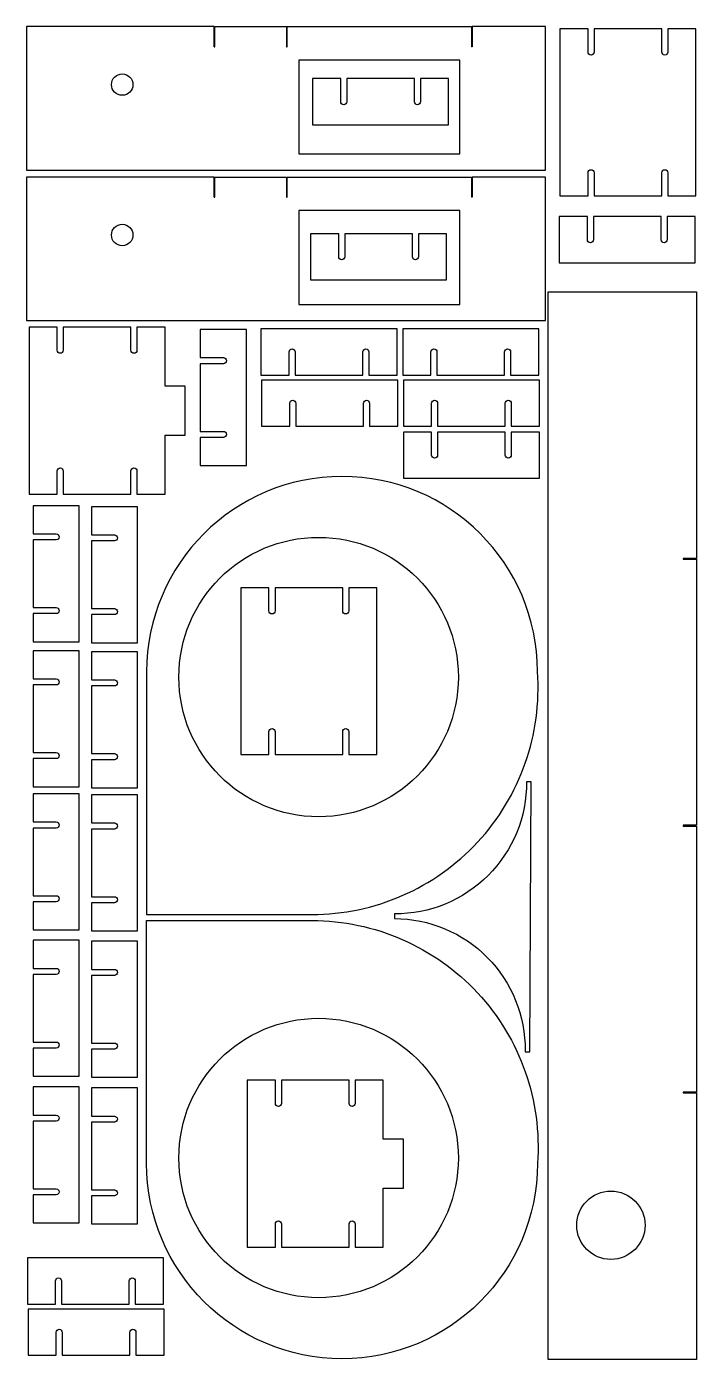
# Model space of a CAD drawing. Header units: inches. Extents: x 3434 to 4433, y 142 to 2132.
import ezdxf

# ---------------------------------------------------------------- set-up
doc = ezdxf.new("R2010")
doc.units = ezdxf.units.IN
doc.header["$MEASUREMENT"] = 0

msp = doc.modelspace()

# ---------------------------------------------------------------- linework, layer by layer
for points in [[(3713.5, 2101.5), (3713.5, 2131.5), (3438.5, 2131.5), (3435.5, 2131.5), (3434, 2131.5), (3434, 2130), (3434, 1919), (3434, 1917.5), (3435.5, 1917.5), (4206.5, 1917.5), (4208, 1917.5), (4208, 1919), (4208, 2130), (4208, 2131.5), (4206.5, 2131.5), (4098.5, 2131.5), (4098.5, 2101.5), (4097.5, 2101.5)], [(3713.5, 2101.5), (3714.5, 2101.5), (3714.5, 2131.5), (3821.5, 2131.5), (3821.5, 2101.5)], [(3821.5, 2101.5), (3822.5, 2101.5), (3822.5, 2131.5), (4097.5, 2131.5), (4097.5, 2101.5)], [(3713.5, 1877), (3713.5, 1907), (3438.5, 1907), (3435.5, 1907), (3434, 1907), (3434, 1905.5), (3434, 1694.5), (3434, 1693), (3435.5, 1693), (4206.5, 1693), (4208, 1693), (4208, 1694.5), (4208, 1905.5), (4208, 1907), (4206.5, 1907), (4098.5, 1907), (4098.5, 1877), (4097.5, 1877)], [(3713.5, 1877), (3714.5, 1877), (3714.5, 1907), (3821.5, 1907), (3821.5, 1877)], [(3821.5, 1877), (3822.5, 1877), (3822.5, 1907), (4097.5, 1907), (4097.5, 1877)]]:
    msp.add_lwpolyline(points)
for points in [[(4390.5, 2093.5, -1), (4381.5, 2093.5), (4381.5, 2128), (4280.5, 2128), (4280.5, 2093.5, -1), (4271.5, 2093.5), (4271.5, 2128), (4229.5, 2128), (4229.5, 1879), (4271.5, 1879), (4271.5, 1913.5, -1), (4280.5, 1913.5), (4280.5, 1879), (4381.5, 1879), (4381.5, 1913.5, -1), (4390.5, 1913.5), (4390.5, 1879), (4432.5, 1879), (4432.5, 2128), (4390.5, 2128)], [(3860.5, 2054), (3860.5, 1985), (4063.5, 1985), (4063.5, 2054), (4021.5, 2054), (4021.5, 2019.5, -1), (4012.5, 2019.5), (4012.5, 2054), (3911.5, 2054), (3911.5, 2019.5, -1), (3902.5, 2019.5), (3902.5, 2054)], [(4228.5, 1848), (4228.5, 1779), (4431.5, 1779), (4431.5, 1848), (4389.5, 1848), (4389.5, 1813.5, -1), (4380.5, 1813.5), (4380.5, 1848), (4279.5, 1848), (4279.5, 1813.5, -1), (4270.5, 1813.5), (4270.5, 1848)], [(3857.5, 1822.5), (3857.5, 1753.5), (4060.5, 1753.5), (4060.5, 1822.5), (4018.5, 1822.5), (4018.5, 1788, -1), (4009.5, 1788), (4009.5, 1822.5), (3908.5, 1822.5), (3908.5, 1788, -1), (3899.5, 1788), (3899.5, 1822.5)], [(3589.5, 1434), (3589.5, 1468.5, -1), (3598.5, 1468.5), (3598.5, 1434), (3640.5, 1434), (3640.5, 1522), (3670.5, 1522), (3670.5, 1595), (3640.5, 1595), (3640.5, 1683), (3598.5, 1683), (3598.5, 1648.5, -1), (3589.5, 1648.5), (3589.5, 1683), (3488.5, 1683), (3488.5, 1648.5, -1), (3479.5, 1648.5), (3479.5, 1683), (3437.5, 1683), (3437.5, 1434), (3479.5, 1434), (3479.5, 1468.5, -1), (3488.5, 1468.5), (3488.5, 1434)], [(3693, 1476.5), (3762, 1476.5), (3762, 1679.5), (3693, 1679.5), (3693, 1637.5), (3727.5, 1637.5, -1), (3727.5, 1628.5), (3693, 1628.5), (3693, 1527.5), (3727.5, 1527.5, -1), (3727.5, 1518.5), (3693, 1518.5)], [(3986.5, 1611.5), (3986.5, 1680.5), (3783.5, 1680.5), (3783.5, 1611.5), (3825.5, 1611.5), (3825.5, 1646, -1), (3834.5, 1646), (3834.5, 1611.5), (3935.5, 1611.5), (3935.5, 1646, -1), (3944.5, 1646), (3944.5, 1611.5)], [(4198, 1611.5), (4198, 1680.5), (3995, 1680.5), (3995, 1611.5), (4037, 1611.5), (4037, 1646, -1), (4046, 1646), (4046, 1611.5), (4147, 1611.5), (4147, 1646, -1), (4156, 1646), (4156, 1611.5)], [(3987.5, 1535), (3987.5, 1604), (3784.5, 1604), (3784.5, 1535), (3826.5, 1535), (3826.5, 1569.5, -1), (3835.5, 1569.5), (3835.5, 1535), (3936.5, 1535), (3936.5, 1569.5, -1), (3945.5, 1569.5), (3945.5, 1535)], [(4199, 1535), (4199, 1604), (3996, 1604), (3996, 1535), (4038, 1535), (4038, 1569.5, -1), (4047, 1569.5), (4047, 1535), (4148, 1535), (4148, 1569.5, -1), (4157, 1569.5), (4157, 1535)], [(3996, 1526.5), (3996, 1457.5), (4199, 1457.5), (4199, 1526.5), (4157, 1526.5), (4157, 1492, -1), (4148, 1492), (4148, 1526.5), (4047, 1526.5), (4047, 1492, -1), (4038, 1492), (4038, 1526.5)], [(3613, 1168.7), (3613, 806.3), (3859.5, 806.3, 0.435185), (4196, 1168.9, 0.999714)], [(3443.5, 1213.5), (3512.5, 1213.5), (3512.5, 1416.5), (3443.5, 1416.5), (3443.5, 1374.5), (3478, 1374.5, -1), (3478, 1365.5), (3443.5, 1365.5), (3443.5, 1264.5), (3478, 1264.5, -1), (3478, 1255.5), (3443.5, 1255.5)], [(3530.5, 1212), (3599.5, 1212), (3599.5, 1415), (3530.5, 1415), (3530.5, 1373), (3565, 1373, -1), (3565, 1364), (3530.5, 1364), (3530.5, 1263), (3565, 1263, -1), (3565, 1254), (3530.5, 1254)], [(3914.5, 1259.5, -1), (3905.5, 1259.5), (3905.5, 1294), (3804.5, 1294), (3804.5, 1259.5, -1), (3795.5, 1259.5), (3795.5, 1294), (3753.5, 1294), (3753.5, 1045), (3795.5, 1045), (3795.5, 1079.5, -1), (3804.5, 1079.5), (3804.5, 1045), (3905.5, 1045), (3905.5, 1079.5, -1), (3914.5, 1079.5), (3914.5, 1045), (3956.5, 1045), (3956.5, 1294), (3914.5, 1294)], [(3443.5, 997), (3512.5, 997), (3512.5, 1200), (3443.5, 1200), (3443.5, 1158), (3478, 1158, -1), (3478, 1149), (3443.5, 1149), (3443.5, 1048), (3478, 1048, -1), (3478, 1039), (3443.5, 1039)], [(3530.5, 995.5), (3599.5, 995.5), (3599.5, 1198.5), (3530.5, 1198.5), (3530.5, 1156.5), (3565, 1156.5, -1), (3565, 1147.5), (3530.5, 1147.5), (3530.5, 1046.5), (3565, 1046.5, -1), (3565, 1037.5), (3530.5, 1037.5)], [(4177.6, 601.5), (4179.3, 601.5), (4184.6, 601.4), (4185.6, 802.9), (4186.6, 1004.4), (4179.6, 1004.5, -0.418723), (3982.7, 807.4), (3982.6, 803.9), (3982.6, 800.4, -0.416438), (4177.6, 603)], [(3443.5, 783.5), (3512.5, 783.5), (3512.5, 986.5), (3443.5, 986.5), (3443.5, 944.5), (3478, 944.5, -1), (3478, 935.5), (3443.5, 935.5), (3443.5, 834.5), (3478, 834.5, -1), (3478, 825.5), (3443.5, 825.5)], [(3530.5, 782), (3599.5, 782), (3599.5, 985), (3530.5, 985), (3530.5, 943), (3565, 943, -1), (3565, 934), (3530.5, 934), (3530.5, 833), (3565, 833, -1), (3565, 824), (3530.5, 824)], [(3613, 435), (3613, 797.5), (3859.5, 797.5, -0.435185), (4196, 434.8, -0.999714)], [(3443.5, 565), (3512.5, 565), (3512.5, 768), (3443.5, 768), (3443.5, 726), (3478, 726, -1), (3478, 717), (3443.5, 717), (3443.5, 616), (3478, 616, -1), (3478, 607), (3443.5, 607)], [(3530.5, 563.5), (3599.5, 563.5), (3599.5, 766.5), (3530.5, 766.5), (3530.5, 724.5), (3565, 724.5, -1), (3565, 715.5), (3530.5, 715.5), (3530.5, 614.5), (3565, 614.5, -1), (3565, 605.5), (3530.5, 605.5)], [(3915, 310), (3915, 344.5, -1), (3924, 344.5), (3924, 310), (3966, 310), (3966, 398), (3996, 398), (3996, 471), (3966, 471), (3966, 559), (3924, 559), (3924, 524.5, -1), (3915, 524.5), (3915, 559), (3814, 559), (3814, 524.5, -1), (3805, 524.5), (3805, 559), (3763, 559), (3763, 310), (3805, 310), (3805, 344.5, -1), (3814, 344.5), (3814, 310)], [(3443.5, 346), (3512.5, 346), (3512.5, 549), (3443.5, 549), (3443.5, 507), (3478, 507, -1), (3478, 498), (3443.5, 498), (3443.5, 397), (3478, 397, -1), (3478, 388), (3443.5, 388)], [(3530.5, 344.5), (3599.5, 344.5), (3599.5, 547.5), (3530.5, 547.5), (3530.5, 505.5), (3565, 505.5, -1), (3565, 496.5), (3530.5, 496.5), (3530.5, 395.5), (3565, 395.5, -1), (3565, 386.5), (3530.5, 386.5)], [(3638, 225), (3638, 294), (3435, 294), (3435, 225), (3477, 225), (3477, 259.5, -1), (3486, 259.5), (3486, 225), (3587, 225), (3587, 259.5, -1), (3596, 259.5), (3596, 225)], [(3639, 148.5), (3639, 217.5), (3436, 217.5), (3436, 148.5), (3478, 148.5), (3478, 183, -1), (3487, 183), (3487, 148.5), (3588, 148.5), (3588, 183, -1), (3597, 183), (3597, 148.5)]]:
    msp.add_lwpolyline(points, format="xyb", close=True)
for points in [[(3840, 1941.5), (4080, 1941.5), (4080, 2081.5), (3840, 2081.5)], [(3840, 1717), (4080, 1717), (4080, 1857), (3840, 1857)], [(4413.5, 939), (4413.5, 938.5), (4433, 938.5), (4433, 544), (4433, 543), (4433, 541.2), (4413.5, 541.2), (4413.5, 540.7), (4413.5, 540.2), (4433, 540.2), (4433, 144), (4433, 142.5), (4431.5, 142.5), (4213.5, 142.5), (4212, 142.5), (4212, 1735.5), (4433, 1735.5), (4433, 1343), (4433, 1342), (4433, 1337.7), (4413.5, 1337.7), (4413.5, 1337.2), (4413.5, 1336.7), (4433, 1336.7), (4433, 943.5), (4433, 942.5), (4433, 939.5), (4413.5, 939.5)]]:
    msp.add_lwpolyline(points, close=True)
for centre, radius in [((3576.5, 2045), 16), ((3576.5, 1820.5), 16), ((3869.5, 1160.8), 208.5), ((3869.5, 443), 208.5), ((4305.5, 342.7), 51)]:
    msp.add_circle(centre, radius)

doc.saveas('drawing.dxf')
